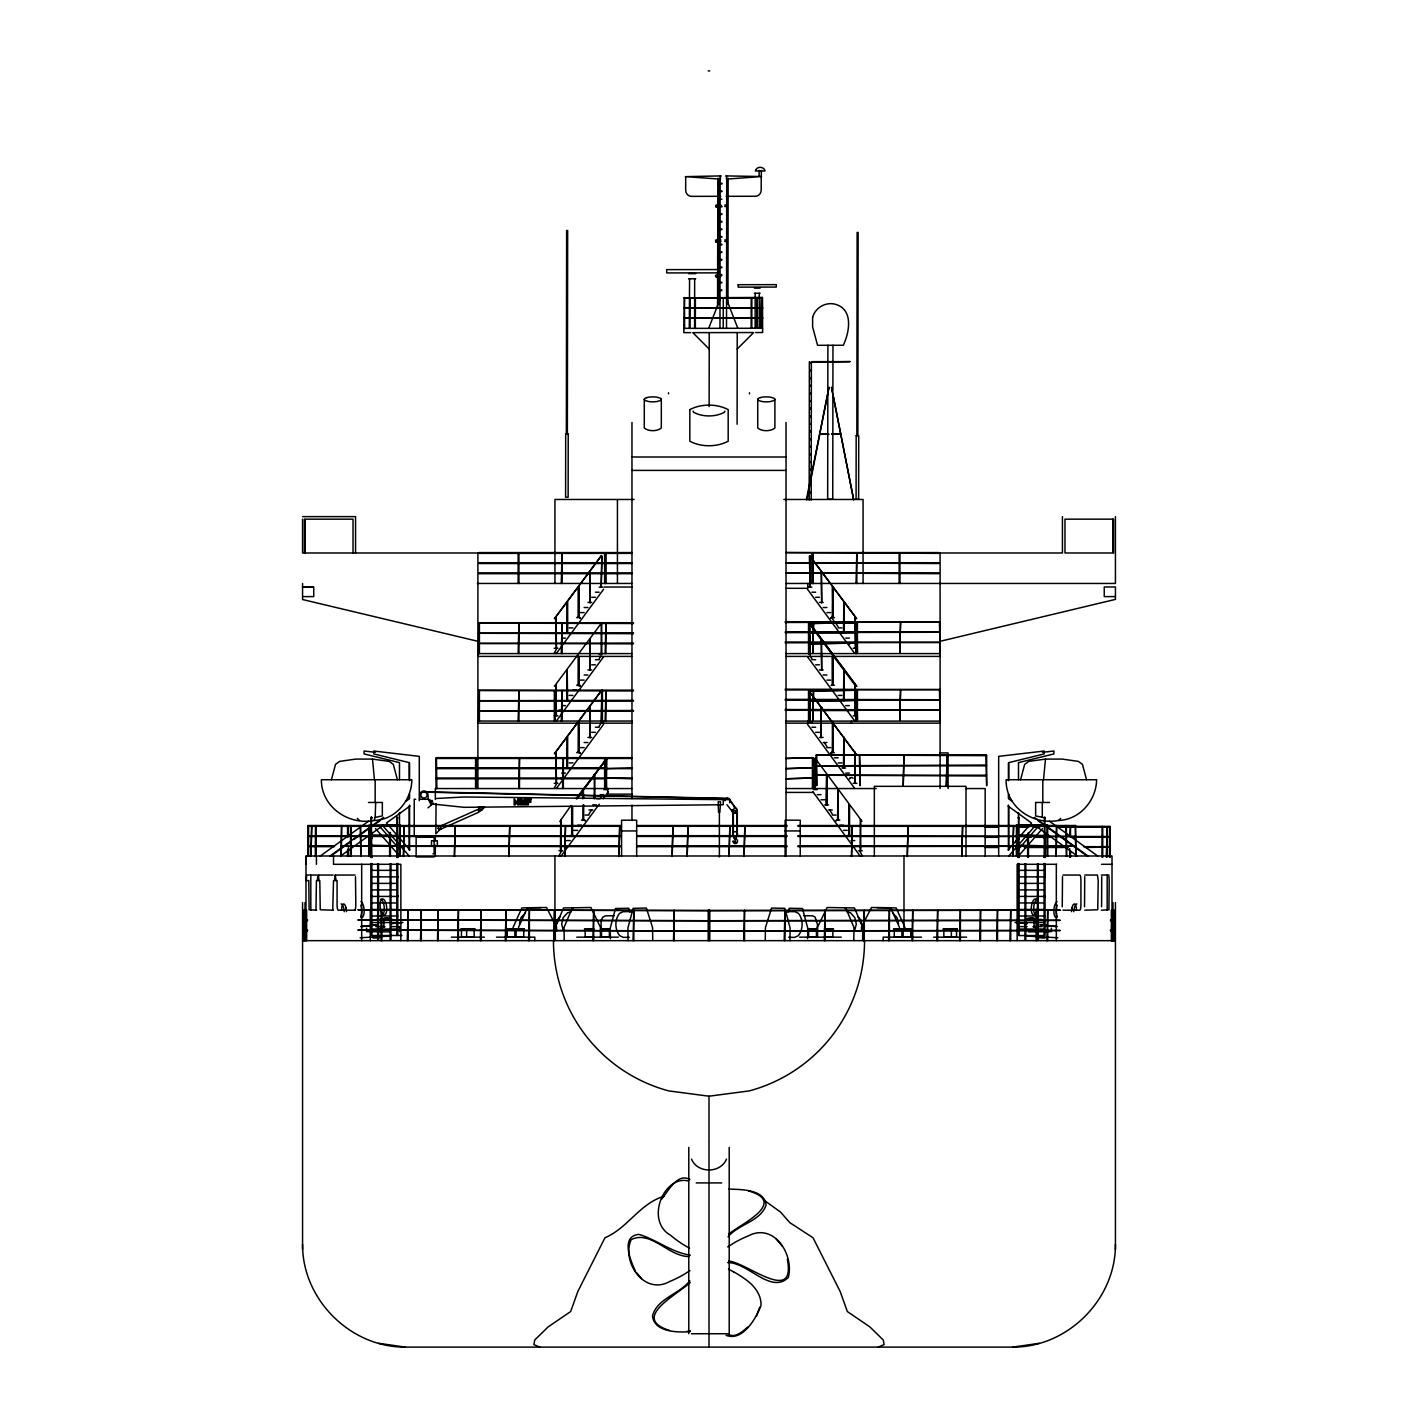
<?xml version="1.0" encoding="UTF-8"?>
<svg xmlns="http://www.w3.org/2000/svg" width="1418" height="1418" viewBox="0 0 1418 1418"><rect width="100%" height="100%" fill="white"/><g stroke="black" fill="none" stroke-linecap="round" stroke-linejoin="round"><path stroke-width="1.5" d="M1042.301 817.371L1042.301 802.464M566.349 433.748L566.633 230.531L567.661 230.531L567.36 433.748M684.61 328.356L684.451 297.55M685.692 176.683L685.674 190.118A6.221 5.743 -89.9 0 0 691.435 196.358L720.752 196.304M689.29 328.356L689.573 278.797M690.052 328.356L690.105 297.869M694.59 328.356L694.66 278.797M695.334 328.356L695.387 297.869M709.142 406.594L709.23 332.61M717.721 207.046C712.51 206.673 718.465 203.696 721 205.007M717.561 308.45L717.827 178.225M718.873 304.037L719.05 178.278M719.972 328.32L720.184 178.101M720.433 175.903L720.433 179.129L685.355 176.647L721.142 175.903M723.233 328.302L723.286 299.322M726.495 175.903L726.477 179.129L761.572 176.541L725.786 175.903M726.512 328.302L726.725 178.101M727.966 304.037L728.143 178.207M737.094 424.248L737.236 332.574M751.15 328.267L751.186 297.78M751.806 328.267L751.859 297.78L727.558 297.815M755.138 328.267L755.191 293.26M756.432 328.267L757.23 297.78L757.194 328.267M759.126 175.85L759.144 170.39M759.197 328.249L759.25 293.26M760.615 328.249L761.431 297.78L761.377 328.249M761.218 176.559L761.2 190.012A6.257 5.778 -89.9 0 1 755.422 196.269L726.105 196.304M761.306 175.85L761.324 170.39M761.874 328.249L762.104 297.443M809.164 500.111L809.359 361.661M811.185 500.093L811.38 361.661M827.882 345.283L827.669 499.242L832.738 499.225L832.898 395.427M832.898 390.996L832.933 362.299M832.933 361.625L832.969 345.265M856.844 435.68L857.128 232.463L858.138 232.463L857.855 435.68M765.259 940.223L765.436 927.602L771.587 908.087L773.661 908.105L784.863 908.335L790.11 928.081L789.932 940.701M807.622 938.787L807.781 928.258L802.517 908.513L789.241 908.264L788 912.182M817.495 937.546L817.654 927.035L827.084 907.502L854.469 907.945L862.8 927.691L862.623 940.311M853.796 940.116L853.973 927.496L845.624 907.75L844.579 907.733M861.435 931.236L861.488 927.035L871.467 907.502L890.646 907.75L899.508 927.496M1101.715 876.678L1101.609 906.776M1043.542 779.74L1045.474 759.091L1062.295 759.091L1078.371 761.395L1082.466 764.373L1086.56 779.74M1084.717 876.678L1084.54 906.776M580.033 685.213L580.228 686.223L576.665 685.213M1062.507 876.678L1062.259 906.776M1115.434 1244.419C1115.771 1299.367 1067.701 1347.437 1012.753 1347.1L405.247 1347.1C350.299 1347.437 302.229 1299.367 302.566 1244.419M371.693 877.441L371.835 876.484L370.86 877.299M397.643 877.441L397.784 876.484L396.81 877.299M1045.084 837.772C1045.208 840.573 1042.974 837.347 1045.084 837.772L1045.084 857.535M816.821 929.375L817.583 924.89L815.084 917.056L812.479 915.798L803.705 915.709M806.399 499.615L828.998 387.327L806.931 499.792M556.264 924.323L557.309 919.803L560.252 916.471M519.413 924.093L520.991 917.641L525.458 912.891M854.646 930.492L856.312 924.093L854.824 917.641L850.605 912.891L846.706 911.685M331.422 779.74L335.517 764.373L339.611 761.395L355.67 759.091L372.509 759.091L389.223 761.395L393.318 764.373L397.412 779.74M1020.57 779.74L1024.665 764.373L1028.759 761.395L1045.474 759.091M1071.99 907.715L1072.504 906.084A8.419 2.57 -85.9 0 1 1075.642 905.163L1076.049 906.527A8.012 2.428 -85.9 0 1 1076.422 910.232M374.139 820.473C395.516 819.817 411.592 800.496 411.876 779.74L321.372 779.74C321.266 806.807 348.385 825.56 374.139 820.473L375.167 817.371L382.346 815.935L382.346 802.464L368.485 802.464M566.863 603.164L567.661 602.171L567.661 632.995M578.101 587.867L578.916 586.875L578.916 617.699L578.845 586.875M589.356 640.404L590.172 639.412L590.172 670.253L589.799 639.341M566.863 738.175L567.661 737.183L567.59 768.024M578.278 722.56L578.172 752.728M589.356 707.919L590.172 706.926L590.172 737.75L589.799 706.855M601.126 721.975L602.101 690.158M601.197 692.144L601.569 691.08M594.16 798.813L594.532 774.299L594.975 798.6M594.231 775.362L594.603 774.299M606.372 758.524L606 789.436L606.744 758.063M561.28 643.205L561.475 644.215L561.67 643.205M580.033 617.699C580.848 620.304 580.068 615.111 576.665 617.699M561.28 710.702C562.095 713.307 561.315 708.114 557.912 710.702M561.28 778.216L561.475 779.244L561.67 778.216M580.033 752.728C580.848 755.315 580.068 750.122 576.665 752.728M566.083 845.66L566.278 846.688L566.473 845.66M584.836 820.171C585.652 822.759 584.872 817.583 581.469 820.171M849.417 643.205L849.612 644.215L849.807 643.205M854.788 845.66L854.965 846.688L855.16 845.66M756.503 1316.028L759.711 1307.201M708.663 328.338L720.007 299.411M315.984 910.196L316.427 880.596M512.962 927.691L521.842 907.945L541.002 907.697M518.492 927.496L527.354 907.75L546.533 907.502L556.512 927.035L556.565 931.236M724.882 411.131L724.332 412.319C715.257 417.14 702.743 417.14 693.668 412.319L693.118 411.131M341.809 825.524L341.189 856.401L341.366 825.524M350.476 856.401L350.654 825.524M360.668 825.524L360.846 856.401L360.225 825.524M1056.8 825.524L1056.18 856.401L1056.357 825.524M1066.371 825.524L1066.549 856.401L1065.928 825.524M797.979 825.524L1075.659 825.524L1075.837 856.401L1075.216 825.524M1075.659 836.46L797.979 835.681M307.83 836.071L621.244 835.681M315.328 856.401L315.505 825.524M1101.928 857.234L1102.105 826.357M1110.223 836.904L1070.413 837.311M1110.223 847.06L1085.763 847.468M303.381 940.666L304.072 909.789M478.61 653.592L478.788 622.715L633.491 622.715M684.451 298.205L683.831 332.645L690.726 332.627M400.337 825.524L368.733 825.524L400.106 825.116L400.266 855.993M478.61 721.035L478.788 690.158L633.491 690.158M940.099 652.564L939.46 621.687M940.099 720.078L939.46 689.201M1016.334 855.993L1016.493 825.116L1047.636 825.116L1047.813 855.993M1047.867 825.524L1016.263 825.524M1109.55 826.747L1109.479 857.234M599.176 658.696L600.931 655.967M599.176 726.193L601.799 722.116M588.966 814.056L591.59 809.962M602.845 794.665L600.222 798.759L596.482 798.759M726.495 1159.144C720.433 1173.59 697.567 1173.59 691.505 1159.144M332.751 910.196L333.514 880.596M556.795 648.292L554.172 653.397L556.423 653.397L603.625 589.232M556.423 720.911L603.625 656.729M556.795 783.321L554.172 788.408M556.423 788.408L603.625 724.244L602.916 722.116M561.599 850.765L558.976 855.869L561.227 855.869L599.247 804.166M603.182 798.83L608.411 791.687M661.727 1199.043C668.144 1191.386 677.361 1172.402 689.928 1179.51M554.385 686.294L601.374 623.246M570.993 805.477L559.826 821.518M576.133 798.476L606.833 758.47L576.842 798.759M576.771 798.759L604.157 761.98M1008.038 850.038L1031.542 823.007L1008.038 806.062M1017.77 850.038L1038.508 826.18M1008.783 855.993L1035.565 825.365M1018.496 855.993L1042.478 828.591M439.722 829.707L435.84 833.802L436.053 803.527M737.2 349.023L753.685 332.539L692.782 332.627L709.213 349.058M1058.537 820.473C1079.736 819.781 1096.291 800.461 1096.61 779.74L1006.106 779.74C1005.681 807.25 1032.765 825.329 1058.537 820.473L1060.682 818.399M689.804 1280.773C679.257 1294.404 656.942 1298.356 652.493 1315.975C654.035 1332.211 678.159 1332.796 690.318 1331.52M690.194 1282.457C677.68 1294.581 630.053 1318.066 669.562 1330.456M728.072 1236.78C738.778 1223.947 760.332 1221.607 766.074 1205.14C764.781 1189.099 740.533 1189.507 728.87 1189.099M370.86 857.535L371.339 817.193L371.835 857.535M371.835 817.371L370.842 817.371M396.81 857.535L397.288 817.193L397.802 857.535M397.784 817.371L397.288 818.966L396.81 817.371M1018.142 857.535L1018.62 817.193L1019.117 857.535M1019.117 817.371L1018.62 818.966L1018.142 817.371M1044.109 857.535L1044.587 817.193L1045.066 857.128L1044.091 857.128M1045.066 817.371L1044.587 818.966L1044.091 817.371M427.97 807.835L433.483 803.137M747.605 1327.106C742.394 1331.874 734.684 1338.769 727.381 1333.824M728.799 1233.873C741.986 1223.663 787.699 1202.322 748.509 1190.89M320.308 855.993L368.52 821.235M330.022 855.993L383.604 817.371M405.867 801.33L409.199 798.919L409.199 794.647M330.943 855.993L350.211 842.115M353.773 839.545L369.85 827.952M376.709 823.007L380.077 820.579M340.657 855.993L383.144 825.365M409.944 806.062L386.44 823.007L409.944 850.038M689.946 1270.599L685.054 1273.754A104.666 104.578 41.6 0 1 669.668 1281.5C644.215 1295.857 621.19 1261.79 631.187 1239.651C650.791 1229.796 668.303 1256.419 688.9 1256.596M727.7 1246.936L732.61 1243.763A104.666 104.383 -51.1 0 1 747.995 1236.035C773.891 1222.103 794.364 1254.522 788.302 1277.547C770.47 1294.474 748.279 1262.463 727.647 1262.552M397.643 856.986L396.81 856.915M1019.117 856.915L1018.142 856.915M1045.066 856.915L1044.091 856.915M438.481 826.96L477.795 809.483L478.983 812.142L439.669 829.636M439.101 829.76L441.352 828.768L440.254 826.304M856.064 754.075L809.058 691.027L855.993 754.075M815.137 758.205L862.002 821.252M878.203 1347.1L884.105 1344.601L883.254 1339.992L869.854 1326.893L847.344 1311.561L840.183 1291.55L813.028 1237.754L789.826 1222.653L780.52 1212.053L765.507 1201.276M1033.208 919.431L1041.858 919.431M664.227 1196.243C639.926 1203.208 627.89 1228.041 604.972 1237.754L577.817 1291.55L570.656 1311.561L548.146 1326.893L534.746 1339.992L533.895 1344.601L539.797 1347.1M1026.029 919.343L1034.661 919.343M1034.661 919.662L1033.598 919.75M1033.97 926.681L1033.013 926.752M715.665 206.798L721.035 206.461M715.505 240.316L720.964 239.979M715.611 241.769L720.982 241.432M715.47 275.287L720.911 274.932M717.614 275.517C712.421 275.73 718.252 277.644 720.929 276.404M383.339 919.343L391.971 919.343M391.971 919.662L390.889 919.75M571.294 911.685L567.395 912.891L563.176 917.641L561.688 924.093L563.354 930.492M376.142 919.431L384.792 919.431M940.099 641.308L1115.434 599.389L1115.434 586.963L1104.25 586.963L1104.25 596.606L1115.434 596.606M686.72 1331.52L690.3 1330.758M832.986 617.699L832.614 586.804L832.242 617.699M843.87 602.101L843.497 632.995M809.164 623.636L809.891 654.478M855.143 617.255L855.515 648.15L855.072 617.255M843.87 669.597L843.497 700.51M809.164 691.151L809.962 721.975L809.323 690.619M855.143 684.77L854.77 715.665M821.359 706.855L820.987 737.75L821.288 706.855L821.731 707.919M843.87 737.112L843.426 768.024M814.517 758.595L815.261 789.436L814.588 758.595M855.143 752.267L854.717 783.179L855.072 752.267M1012.753 1347.1L1039.323 1343.289M553.463 940.666A155.537 155.537 0 0 0 668.747 1090.903L709 1096.203L749.253 1090.903A155.537 155.537 0 0 0 864.537 940.666M1042.496 752.302L1053.893 751.026L1053.893 753.933L1018.496 762.618L1018.496 779.687M360.775 926.468L377.737 924.731M361.342 926.663L377.986 924.944M390.641 923.49L402.978 922.515M391.049 923.667L399.202 922.994M1033.013 919.786L1034.094 919.662L1034.094 927.39M435.929 798.511L463.952 796.987L723.251 799.646L723.251 804.733L463.952 807.321L431.161 803.864M302.566 940.666L306.27 940.489M360.119 937.777L390.234 936.075M402.003 935.455L371.835 935.561M373.023 938.06L379.634 937.706M573.421 907.733L572.376 907.75L564.027 927.496L564.204 940.116M1028.475 931.874L1051.376 931.608L1051.376 928.099M632.907 911.561L623.122 911.668L619.382 913.458C614.614 919.892 614.703 929.428 619.701 935.72L623.477 937.369L629.344 937.298M614.295 915.709L605.521 915.798L602.916 917.056L601.055 920.388L601.179 929.375M717.827 183.294L721.922 183.276M717.827 184.021L721.922 184.003M717.809 190.898L721.904 190.898M717.809 191.625L721.904 191.625M717.809 199.247L721.886 199.229M717.792 206.124L721.886 206.124M717.792 206.851L721.886 206.851M717.792 213.746L721.868 213.728M717.792 214.455L721.868 214.455M717.774 221.35L721.868 221.35M717.774 222.077L721.868 222.077M717.756 228.954L721.851 228.954M717.756 229.681L721.851 229.681M717.756 236.576L721.833 236.576M717.756 237.302L721.833 237.285M717.738 244.18L721.833 244.18M717.738 244.906L721.833 244.906M717.721 251.801L721.815 251.801M717.721 252.528L721.815 252.51M717.721 259.405L721.815 259.405M717.721 260.132L721.815 260.132M717.703 267.027L721.797 267.009M717.703 267.754L721.797 267.736M717.543 269.562L666.726 269.633L666.726 272.93L717.526 272.859M688.563 273.639L695.689 273.639M717.703 274.631L721.78 274.631M717.703 275.358L721.78 275.358M688.563 278.797L695.671 278.797M717.685 282.253L721.78 282.235M717.685 282.962L721.78 282.962M754.323 288.138L760.119 288.12M717.668 289.857L721.762 289.857M717.668 290.584L721.762 290.584M754.323 293.26L760.119 293.26M694.714 297.869L721.053 297.833M695.104 308.025L718.855 307.99M727.54 307.99L751.434 307.954M695.104 318.181L714.512 318.164M731.883 318.128L751.416 318.111M683.848 328.373L762.636 328.249M755.741 332.539L762.636 332.539L762.494 297.443L683.884 297.886L762.104 298.099M812.142 361.661L850.162 361.608L812.142 362.317M708.238 70.9L709.762 70.9M631.967 457.004L786.033 457.004M631.967 470.404L786.033 470.404M634.165 499.473L554.934 499.473L554.934 583.454M783.835 499.473L863.066 499.473L863.066 583.454M302.566 516.631L355.563 516.631L355.563 552.985M479.018 552.577L631.967 552.577M939.07 552.577L785.891 552.577L939.07 553.375M554.934 552.985L302.566 552.985L302.566 519.165M863.066 552.985L1062.437 552.985L1062.437 516.631M479.018 553.375L631.967 553.375M479.018 562.733L631.967 562.733M939.07 562.733L785.891 562.733L939.07 563.531M479.018 563.531L631.967 563.531M479.018 572.907L631.967 572.907M939.07 572.907L785.891 572.907L939.07 573.687M479.018 573.687L631.967 573.687M477.458 583.454L631.967 583.454M786.033 583.454L1115.434 583.454L1115.434 516.631M302.566 586.733L313.006 586.733M302.566 586.963L313.75 586.963L313.75 596.606L302.566 596.606M604.192 587.034L631.967 587.034M599.176 587.105L602.916 587.105M808.171 587.105L811.911 587.105M786.033 588.31L807.852 588.31M595.418 592.21L599.176 592.21M811.911 592.21L815.669 592.21M591.678 597.297L595.418 597.297M815.669 597.297L819.409 597.297M587.921 602.402L591.678 602.402M819.409 602.402L823.167 602.402M821.731 602.739L821.359 571.826L821.66 602.739M584.163 607.507L587.921 607.507M823.167 607.507L826.924 607.507M580.423 612.594L584.163 612.594M826.924 612.594L830.664 612.594M834.422 617.699C831.019 615.111 830.239 620.304 831.054 617.699M785.217 621.687L940.152 622.077L785.217 622.484M633.491 623.512L478.557 623.105M569.167 627.908L572.925 627.908M838.162 627.908L841.92 627.908M785.217 631.843L940.152 632.233L785.217 632.641M633.491 632.871L478.557 633.279L633.491 633.669M565.41 632.995L569.167 632.995M841.92 632.995L845.677 632.995M561.67 638.1L565.41 638.1M845.677 638.1L849.417 638.1M785.217 642L940.152 642.407L785.217 642.797M633.491 643.045L478.557 643.435L633.491 643.825M554.172 648.292L557.912 648.292M853.175 648.292L856.915 648.292M477.901 653.592L631.967 653.592M786.033 653.592L940.099 653.592M477.901 656.41L631.967 656.41M786.033 656.41L940.099 656.41M595.418 659.707L599.176 659.707M811.911 659.707L815.669 659.707M591.678 664.812L595.418 664.812M815.669 664.812L819.409 664.812M587.921 669.916L591.678 669.916M819.409 669.916L823.167 669.916M821.731 670.253L821.359 639.341L821.66 670.253M584.163 675.003L587.921 675.003M823.167 675.003L826.924 675.003M580.423 680.108L584.163 680.108M826.924 680.108L830.664 680.108M834.422 685.213L831.125 685.39M785.217 689.201L940.152 689.591L785.217 689.981M572.925 690.318L576.665 690.318M633.491 690.956L478.557 690.566M569.167 695.405L572.925 695.405M838.162 695.405L841.92 695.405M785.217 699.358L940.152 699.748L785.217 700.155M633.491 700.332L478.557 700.722L633.491 701.112M561.67 705.615L565.41 705.615M845.677 705.615L849.417 705.615M785.217 709.514L940.152 709.904L785.217 710.312M633.491 710.489L478.557 710.879L633.491 711.287M554.172 715.806L557.912 715.806M853.175 715.806L856.915 715.806M477.901 721.035L631.967 721.035M786.033 721.106L940.099 721.106M808.171 722.116L811.911 722.116M477.901 723.145L631.967 723.145M786.033 723.145L940.099 723.145M595.418 727.221L599.176 727.221M811.911 727.221L815.669 727.221M591.678 732.326L595.418 732.326M815.669 732.326L819.409 732.326M587.921 737.413L591.678 737.413M819.409 737.413L823.167 737.413M584.163 742.518L587.921 742.518M823.167 742.518L826.924 742.518M580.423 747.623L584.163 747.623M826.924 747.623L830.664 747.623M834.422 752.728C831.019 750.122 830.239 755.315 831.054 752.728M940.099 752.923L948.075 752.923L948.075 788.55M986.485 754.872L816.343 754.872L986.485 755.67M859.733 755.28L860.123 785.749L859.343 755.28M436.212 757.673L631.967 757.673M834.422 757.815L838.162 757.815M436.443 758.063L436.833 788.55M436.212 758.47L631.967 758.47M569.167 762.919L572.925 762.919M838.162 762.919L841.92 762.919M986.485 765.046L816.343 765.826L986.485 765.826M436.212 767.829L604.139 767.829M631.967 767.829L605.025 768.627L631.967 768.627M565.41 768.024L569.167 768.024M841.92 768.024L845.677 768.024M436.212 768.627L604.139 768.627M561.67 773.111L565.41 773.111M845.677 773.111L849.417 773.111M986.485 775.203L816.343 775.203L986.485 775.983M436.212 778.003L604.139 778.003M631.967 778.003L605.025 778.003L631.967 778.783M853.175 778.216C849.772 775.628 848.992 780.822 849.807 778.216M436.212 778.783L604.139 778.783M554.172 783.321L557.912 783.321M853.175 783.321L856.915 783.321M631.967 788.55L435.326 788.55L435.326 799.433M786.033 788.55L876.271 788.55M965.995 788.55L985.155 788.55L985.155 855.993M603.979 789.578L607.719 789.578M813.524 789.578L817.282 789.578M786.033 792.414L813.524 792.414M631.967 794.151L607.719 794.151L607.719 788.55M600.222 794.665L603.979 794.665M817.282 794.665L821.022 794.665M517.765 798.919L518.882 798.919L518.882 804.91L517.659 804.91L515.248 801.01L515.248 804.91L514.131 804.91L514.131 798.919L517.765 802.925L517.765 798.919L517.765 802.925M526.149 798.919L524.111 798.919L523.029 803.013L521.948 798.919L520.14 798.919L520.14 804.91L521.275 804.91L521.257 800.195L522.462 804.91L523.614 804.91L524.802 800.195L524.802 804.91L525.936 804.91L525.918 798.919M415.687 799.273L414.233 799.273L414.233 836.407M428.325 799.273L419.604 799.273L419.923 794.966A4.024 4.024 0 0 1 423.964 790.925A4.024 4.024 0 0 1 427.988 794.966L428.325 799.273L431.285 805.016M724.013 799.646L728.976 799.646L736.456 809.129A2.357 2.357 0 0 1 736.066 812.443A2.357 2.357 0 0 1 732.751 812.053L726.955 804.733M821.022 799.77L824.78 799.77M1049.497 802.464L1035.636 802.464L1035.636 815.935L1042.815 817.371M592.724 804.875L596.482 804.875M824.78 804.875L828.52 804.875M826.286 805.211L826.659 774.299L826.357 805.211M478.681 808.1L483.591 808.1M588.966 809.962L592.724 809.962M828.52 809.962L832.277 809.962M718.536 812.461L718.182 801.79L720.592 801.79L719.848 812.461M585.226 815.066L588.966 815.066M832.277 815.066L836.035 815.066M375.167 817.371L375.664 802.464M839.775 820.171C836.372 817.583 835.592 822.759 836.407 820.171M577.729 825.276L581.469 825.276M839.775 825.276L843.533 825.276M621.244 825.524L307.83 825.524L307.777 856.401M636.664 825.524L786.99 825.524M307.83 826.304L621.244 826.304M636.664 826.304L786.99 826.304M797.979 826.304L1110.223 826.357L1110.276 857.234M984.907 827.137L998.059 827.137M1017.805 827.137L1028.759 827.137M1033.137 827.137L1039.731 827.137M1057.261 827.137L1110.223 827.137M573.971 830.363L577.729 830.363M843.533 830.363L847.273 830.363M621.563 830.948L636.664 830.948M785.129 830.948L800.231 830.948M570.213 835.468L573.971 835.468M847.273 835.468L851.03 835.468M636.664 835.681L786.99 835.681M416.413 836.407L433.855 836.407M307.83 836.46L621.244 836.46M636.664 836.46L786.99 836.46M797.979 836.46L1110.223 836.514M984.907 837.311L998.059 837.311M1024.381 837.311L1030.957 837.311M1035.335 837.311L1050.685 837.311M566.473 840.573L570.213 840.573M851.03 840.573L854.788 840.573M307.83 845.837L334.488 845.837M621.244 845.837L341.135 846.227L621.244 846.635M636.664 845.837L786.99 845.837M797.979 845.837L1075.89 846.227L797.979 846.635M307.83 846.635L334.488 846.635M636.664 846.635L786.99 846.635M1083.565 846.67L1110.223 846.67M984.907 847.468L998.059 847.468M1024.381 847.468L1068.215 847.468M558.976 850.765L562.716 850.765M858.528 850.765L862.286 850.765M432.933 853.849L434.138 853.849L434.138 837.258L416.13 837.258L416.13 856.915L434.138 856.915M370.842 857.128L371.835 857.128M396.81 857.128L397.784 857.128M1018.142 857.128L1019.117 857.128M305.987 864.306L306.27 855.993M1056.658 864.306L1017.131 864.306L1017.131 940.666M1101.573 864.306L1112.013 864.306M371.835 870.351L396.81 870.351M1019.117 870.351L1044.091 870.351M316.657 875.048L306.713 875.048L306.27 880.596L308.805 880.596L309.089 909.771L316.657 910.196M333.177 875.048L318.022 875.048L317.277 880.596L319.794 880.596L320.255 909.771L333.177 910.196M355.103 875.048L335.676 875.048A5.548 1.081 -90 0 0 334.595 880.596L337.076 880.596L337.076 904.649A5.548 1.081 -90 0 0 338.158 910.196L355.103 910.196M1062.897 875.048L1079.842 875.048A5.548 1.081 -90 0 1 1080.924 880.596L1080.924 904.649A5.548 1.081 -90 0 1 1079.842 910.196L1062.897 910.196M1084.823 875.048L1097.461 875.048L1098.206 880.596L1097.745 909.771L1084.823 910.196M1101.343 875.048L1108.752 875.048L1109.195 880.596L1108.911 909.771L1101.343 910.196M371.835 876.873L396.81 876.873M1019.117 876.873L1044.091 876.873M1018.142 877.299L1019.117 877.299M1044.109 877.299L1045.084 877.299L1045.084 864.129M371.835 883.396L396.81 883.396M1019.117 883.396L1044.091 883.396M371.835 889.901L396.81 889.901M1019.117 889.901L1044.091 889.901M370.842 896.424L397.784 896.424M1018.142 896.424L1045.066 896.424M371.835 902.947L396.81 902.947M1019.117 902.947L1044.091 902.947M371.835 909.47L396.81 909.47M1019.117 909.47L1044.091 909.47M370.842 915.993L397.784 915.993M1018.142 915.993L1045.066 915.993M307.546 919.963L303.381 920.353L307.546 920.743M1110.454 919.963L1114.619 920.353L1110.454 920.743M371.835 922.515L396.81 922.515M1019.117 922.515L1044.091 922.515M375.788 926.61L384.42 926.61M390.889 926.61L399.504 926.61L399.504 931.661M1018.496 926.61L1027.111 926.61M1033.58 926.61L1042.212 926.61M824.39 928.737L833.429 928.737L833.429 929.818L824.39 929.818M371.835 929.038L396.81 929.038M1019.117 929.038L1044.091 929.038M307.546 930.119L303.381 930.509L307.546 930.917M1110.454 930.119L1114.619 930.509L1110.454 930.917M1019.117 935.561L1044.091 935.561M592.795 936.802L585.155 936.802L585.155 929.818M825.205 936.802L832.845 936.802L832.845 929.818M451.367 937.156L484.442 937.156M496.477 937.156L534.834 937.156L534.834 940.666M576.771 937.156L618.337 937.156M799.663 937.156L841.229 937.156M921.523 937.156L883.166 937.156L883.166 940.666M933.558 937.156L966.633 937.156M696.273 1182.913L721.727 1182.913M691.505 1333.735L726.495 1333.735M876.998 907.697L896.158 907.945L905.038 927.691M785.093 911.561L794.878 911.668L798.618 913.458C803.386 919.892 803.297 929.428 798.299 935.72L794.523 937.369L788.656 937.298M389.525 931.874L366.624 931.608L366.624 928.099M724.811 205.007L726.583 205.043M724.775 206.461L726.53 206.496M724.758 239.961L726.53 239.996M724.74 241.432L726.477 241.468M423.964 791.829L727.664 798.387M426.162 792.148L727.664 798.653M1025.551 935.969L1057.881 937.777M1111.73 940.489L1115.434 940.666L305.987 940.666L305.987 855.993L1112.013 855.993L1111.996 940.666M1038.366 937.706L1044.977 938.06M717.721 205.592L715.665 205.344M717.668 240.546C714.938 239.217 714.832 242.903 717.668 242.017M717.614 276.971L715.718 276.829M384.987 919.786L383.906 919.768L383.906 927.39M384.987 926.752L384.03 926.681M1015.022 922.515L1027.359 923.49M1018.798 922.994L1026.951 923.667M1040.263 924.731L1057.225 926.468M1040.014 924.944L1056.658 926.663M1027.111 919.75L1026.029 919.662M384.402 919.75L383.339 919.662M375.486 752.302L364.089 751.026L364.089 753.933L399.486 762.618L399.486 779.687M378.677 1343.289L405.247 1347.1M601.923 556.122L601.197 586.963L601.87 556.122M606.301 758.524L606.656 789.436M477.901 641.308L302.566 599.53L302.566 583.454M690.353 1255.178C671.618 1252.431 656.428 1239.474 638.844 1234.387C619.932 1236.39 630.85 1261.293 635.548 1271.432M728.817 1261.081C747.197 1262.782 796.083 1304.932 787.344 1259.255M726.122 1335.348C742.731 1341.747 755.954 1318.474 760.97 1305.677C761.626 1295.91 755.439 1287.172 748.084 1281.34A104.666 104.578 -22.4 0 0 733.691 1271.875M728.497 1269.216L733.691 1271.875M688.545 1181.017C663.784 1174.512 644.942 1220.898 670.43 1235.167A107.201 106.899 71.1 0 0 689.556 1248.177M1049.444 821.235L1097.674 855.993M1012.115 801.33L1008.783 798.919L1008.783 794.647M1034.36 817.371L1087.96 855.993M1037.905 820.579L1041.273 823.007M1046.342 826.659L1087.039 855.993M1034.839 825.365L1077.308 855.993M357.301 818.399L359.445 820.473M892.542 912.891L897.009 917.641L898.587 924.093M857.748 916.471L860.691 919.803L861.736 924.323M382.399 825.365L409.199 855.993M375.504 828.591L399.486 855.993L399.486 812.656M379.475 826.18L400.213 850.038M636.753 1272.868L641.592 1278.611M776.213 1238.942L782.24 1246.121M810.44 625.267L856.064 686.56M807.462 589.232L854.664 653.397M807.462 656.729L854.664 720.911M807.462 724.244L854.664 788.408M859.663 850.765L862.286 855.869L860.035 855.869L812.833 791.687M730.004 800.018L735.889 808.544M335.268 875.048L336.031 880.596M835.539 622.803L838.162 626.88M831.799 617.699L834.422 621.775M810.174 655.967L811.911 658.696M824.301 742.518L826.924 746.595M829.654 809.962L832.277 814.056M318.518 875.048L318.961 880.596M726.565 299.411L737.821 328.285M843.799 602.101L844.242 632.995L844.171 603.164M832.543 586.804L832.915 617.699M855.072 684.77L855.444 715.665M843.799 669.597L844.242 700.51L844.171 670.661M843.799 737.112L844.242 768.024L844.171 738.175M860.815 850.623L860.513 819.728L860.07 850.623M860.442 819.728L860.815 820.792M849.595 805.619L848.779 804.644L848.85 835.468M346.01 907.715L345.496 906.084A8.419 2.57 85.9 0 0 342.358 905.163L341.951 906.527A8.012 2.428 85.9 0 0 341.578 910.232M630 912.182L628.759 908.264L615.483 908.513L610.219 928.258L610.378 938.787M372.509 759.091L374.441 779.74M355.493 876.678L355.812 904.649A5.548 1.081 -90 0 1 354.73 910.196M652.741 940.223L652.564 927.602L646.413 908.087L644.339 908.105L633.137 908.335L627.89 928.081L628.068 940.701M600.505 937.546L600.346 927.035L590.916 907.502L563.531 907.945L555.2 927.691L555.377 940.311M1115.434 902.575L1115.434 1249.435M1114.619 910.196L1114.619 940.666M1113.821 910.196L1113.839 940.666M1113.573 519.165L1113.573 552.985M1113.041 910.196L1113.041 940.666M1112.988 902.575L1112.988 910.462M1112.155 910.196L1112.155 940.666M1111.358 910.196L1111.358 940.666M1107.121 857.234L1107.121 826.747L1106.324 857.234M1107.174 875.225L1107.174 910.126M1102.725 826.747L1102.725 857.234M1070.501 835.45L1070.501 826.747L1069.704 835.45M1070.501 850.694L1070.501 857.234M1069.704 848.513L1069.704 857.234M1056.321 864.306L1056.321 940.666M1047.725 940.666L1047.725 910.196L1046.927 940.666M1047.016 825.524L1047.016 855.993M1045.066 863.491L1045.066 935.366L1044.091 935.366L1044.091 863.491M1042.815 779.74L1042.815 802.464M1038.26 863.828L1038.26 939.921M1037.427 863.828L1037.427 939.921M1037.32 919.786C1036.966 917.517 1029.184 917.712 1028.653 919.786M1036.93 910.196L1036.93 940.666M1036.15 910.196L1036.15 940.666M1034.661 920.424C1035.583 917.056 1025.108 917.038 1026.029 920.424M1028.44 833.288L1028.44 857.234M1027.642 833.288L1027.642 857.234M1025.781 863.828L1025.781 939.921M1024.948 863.828L1024.948 939.921M1019.117 863.491L1019.117 935.366L1018.142 935.366L1018.142 863.491M1018.496 812.656L1018.496 817.052M1017.131 825.524L1017.131 855.993M1010.715 940.666L1010.715 910.196L1009.917 940.666M1008.783 779.687L1008.783 762.618L1044.162 753.933L1044.162 751.026L998.68 756.361L998.68 855.993M1008.783 806.062L1008.783 850.038M1008.411 763.008L1008.411 780.715M1008.411 794.009L1008.411 798.44M1008.411 805.069L1008.411 849.364M997.51 940.666L997.51 910.196L996.712 940.666M986.662 755.28L986.662 785.749L985.865 755.28M980.547 940.666L980.547 910.196L979.749 940.666M965.995 855.993L965.995 786.334L874.339 786.334L874.339 855.993M960.376 940.666L960.376 910.196L959.578 940.666M956.53 929.818L956.53 936.802L943.839 936.802L943.839 929.818M951.939 928.737L951.939 929.818M951.372 929.818L951.372 936.802M948.429 928.737L948.429 929.818M940.099 552.985L940.099 788.55M937.653 940.666L937.653 910.196L936.855 940.666M912.731 940.666L912.731 910.196L911.951 940.666M910.728 929.818L910.728 936.802L903.124 936.802L903.124 929.818M903.993 855.993L903.993 929.818M902.451 928.737L902.539 929.818M901.883 929.818L901.883 936.802L894.262 936.802L894.262 929.818M899.951 552.985L899.951 583.454M899.154 552.985L899.154 583.454M889.405 940.666L889.405 910.196L888.607 940.666M864.289 940.666L864.289 910.196L863.509 940.666M857.429 622.077L857.429 652.564L856.649 622.077M857.429 689.591L857.429 720.078L856.649 689.591M856.809 583.454L856.809 552.985L856.029 583.454M856.596 623.105L856.596 653.592M856.596 690.619L856.596 721.106M856.259 632.871L808.916 632.871M856.259 710.542L808.916 710.542M855.798 623.105L855.798 653.592M855.798 690.619L855.798 721.106M851.438 721.106L851.438 723.145M849.524 805.619L849.595 835.468M838.339 820.171L837.896 789.259L837.595 820.171M838.268 790.322L838.268 820.171M832.986 655.364L832.986 685.213M832.986 752.728L832.543 721.815L832.242 752.728M832.915 655.364L832.915 685.213M832.915 722.879L832.915 752.728M832.171 656.587L832.242 685.213M827.013 775.362L827.013 805.211M825.099 940.666L825.099 910.196L824.319 940.666M816.75 755.28L816.75 785.749L815.953 755.28M816.467 929.818L816.467 936.802L808.614 936.802L808.614 929.818M813.223 552.985L813.223 583.454M813.223 758.063L813.223 788.55M812.939 552.985L812.939 583.454M812.425 552.985L812.425 583.454M812.425 758.063L812.425 788.55M812.159 552.985L812.159 583.454M809.962 624.629L809.962 654.478M809.891 557.114L809.891 586.963M809.891 692.144L809.891 721.975M809.323 623.105L809.235 654.478M808.526 623.105L808.526 653.592M808.526 690.619L808.526 721.106M808.171 721.106L808.171 723.145M807.852 583.454L807.852 586.697M800.231 855.993L800.231 820.189L785.129 820.189L785.129 855.993M786.033 422.475L786.033 855.993M784.969 940.666L784.969 910.196L784.172 940.666M774.902 399.362L774.902 427.988C770.754 431.604 761.874 431.604 757.726 427.988L757.726 399.362M749.484 392.786L749.484 393.814M744.521 940.666L744.521 910.196L743.741 940.666M737.307 810.493L737.307 834.28M737.041 810.493L737.041 834.28M733.319 809.802L733.319 833.589M733.053 809.802L733.053 833.589M729.206 1147.357L729.206 1333.735M719.387 813.347L719.387 856.915M709.798 940.666L709.798 910.196L708.202 910.196L708.202 940.666M709 910.196L709 940.666M709 1096.203L709 1141.49M709 1142.394L709 1347.1M688.793 1147.357L688.793 1333.735M674.259 940.666L674.259 910.196L673.479 940.666M668.516 392.786L668.516 393.814M661.32 399.362L661.32 427.988C657.208 431.568 648.398 431.568 644.286 427.988L644.286 399.362M636.664 855.993L636.664 820.189L621.563 820.189L621.563 855.993M633.828 940.666L633.828 910.196L633.031 940.666M631.967 422.475L631.967 798.564M631.967 805.123L631.967 820.65M617.433 499.473L617.433 583.454M609.385 929.818L609.385 936.802L601.533 936.802L601.533 929.818M605.929 552.985L605.929 583.454M605.929 653.592L605.929 623.105L605.149 653.592M605.929 721.035L605.929 690.566L605.149 721.035M605.415 552.985L605.415 583.454M605.415 758.063L605.415 788.55M605.025 552.577L605.149 583.454M604.635 552.985L604.635 583.454M604.635 758.063L604.635 788.55M602.42 690.566L602.42 721.035M601.87 654.478L601.498 623.566L601.126 654.478M601.87 691.151L601.923 721.975M601.622 690.566L601.622 721.035M599.176 653.592L599.176 654.62M593.681 940.666L593.681 910.196L592.901 940.666M590.101 571.897L590.101 602.739M590.101 639.412L590.101 670.253M590.101 706.926L590.101 737.75M583.649 798.139L583.277 789.259L582.904 798.848M583.72 804.75L583.649 820.171M582.904 805.247L582.975 820.171M578.172 587.867L578.101 617.699M578.172 655.364L578.101 685.213M572.464 806.842L572.464 835.468M572.393 806.842L572.393 835.468M571.649 805.619L571.72 835.468M567.59 700.51L567.218 669.597L566.916 700.51M566.916 603.164L566.863 632.995M566.916 738.175L566.863 768.024M563.354 788.55L563.354 758.063L562.574 788.55M562.06 583.454L562.06 552.985L561.28 583.454M562.06 653.592L562.06 623.105L561.28 653.592M562.06 721.035L562.06 690.566L561.28 721.035M561.173 850.623L560.748 819.728L560.447 850.623M556.388 715.665L555.945 684.77L555.643 715.665M555.147 690.566L555.147 721.035M554.934 855.993L554.934 925.475M554.491 940.666L554.491 910.196L553.711 940.666M554.349 690.566L554.349 721.035M529.393 940.666L529.393 910.196L528.595 940.666M523.738 929.818L523.738 936.802L516.117 936.802L516.117 929.818M519.484 788.55L519.484 758.063L518.704 788.55M518.935 552.985L518.935 583.454M518.935 653.592L518.935 623.105L518.137 653.592M518.935 721.035L518.935 690.566L518.137 721.035M518.137 552.985L518.137 583.454M515.461 928.737L515.549 929.818M514.876 929.818L514.876 936.802L507.272 936.802L507.272 929.818M506.049 940.666L506.049 910.196L505.269 940.666M481.145 940.666L481.145 910.196L480.347 940.666M479.408 623.105L479.408 653.592M479.408 690.566L479.408 721.035M477.901 552.985L477.901 788.55M476.359 758.063L476.359 788.55M475.562 758.063L475.562 788.55M474.161 929.818L474.161 936.802L461.47 936.802L461.47 929.818M469.571 928.737L469.571 929.818M466.628 929.818L466.628 936.802M466.061 928.737L466.061 929.818M458.422 940.666L458.422 910.196L457.624 940.666M438.251 940.666L438.251 910.196L437.453 940.666M437.329 845.553L437.329 840.732L431.497 840.732L431.497 845.553M436.035 758.063L436.035 788.55M435.326 836.071L435.326 840.768M435.326 845.128L435.326 855.993M421.288 940.666L421.288 910.196L420.49 940.666M419.285 800.656L419.285 756.361L373.803 751.026L373.803 753.933L409.199 762.618L409.199 779.687M409.572 763.008L409.572 780.715M409.572 794.009L409.572 798.44M409.572 805.069L409.572 849.364M409.199 806.062L409.199 850.038M408.083 940.666L408.083 910.196L407.285 940.666M400.869 940.666L400.869 864.306L333.514 864.306L333.514 855.993M397.784 863.491L397.784 935.366L396.81 935.366L396.81 863.491M391.971 920.424C392.892 917.038 382.417 917.056 383.339 920.424M390.978 863.828L390.978 939.921M390.411 832.437L390.411 856.401M390.145 863.828L390.145 939.921M389.613 832.437L389.613 856.401M389.347 919.786C388.957 917.765 381.017 917.481 380.68 919.786M381.85 910.196L381.85 940.666M381.07 910.196L381.07 940.666M378.5 863.828L378.5 939.921M377.667 863.828L377.667 939.921M375.167 779.74L375.167 802.464M371.835 863.491L371.835 935.366L370.842 935.366L370.842 863.491M370.275 910.196L370.275 940.666M369.584 825.524L369.584 855.993M368.786 825.524L368.786 855.993M361.679 864.306L361.679 940.666M353.029 552.985L353.029 519.165L305.118 519.165L305.118 552.985M351.274 825.914L351.274 856.401M348.349 825.914L348.349 836.797M348.349 847.68L348.349 856.401M347.552 825.914L347.552 836.797M347.552 849.861L347.552 856.401M316.427 855.993L316.427 864.306M316.125 825.914L316.125 856.401M310.826 875.225L310.826 910.126M308.575 825.914L308.575 856.401M306.642 910.196L306.642 940.666M305.845 910.196L305.845 940.666M305.012 902.575L304.959 940.666M304.427 519.165L304.427 552.985M302.566 902.575L302.566 1249.435M429.317 800.674A2.606 2.606 0 0 1 429.991 799.504M733.673 808.1A2.623 2.623 0 0 1 737.289 810.192A2.623 2.623 0 0 1 734.329 813.134A2.623 2.623 0 0 1 732.255 809.518M725.041 800.798A2.623 2.623 0 0 1 728.675 798.369A2.623 2.623 0 0 1 729.526 802.659M380.963 899.101A8.153 3.226 83.3 0 1 384.296 907.821A8.153 3.226 83.3 0 1 381.867 915.071M341.1 903.922A8.419 2.57 85.9 0 1 343.05 906.084L343.581 907.715A8.012 2.428 85.9 0 1 344.237 911.721M360.828 905.163A8.189 3.137 84.7 0 1 360.739 916.418M345.832 907.626A8.012 2.428 85.9 0 1 346.488 911.632M360.987 901.547A8.189 3.137 84.7 0 1 364.16 911.313A8.189 3.137 84.7 0 1 360.846 917.446M1036.133 915.071A8.153 3.226 -83.3 0 1 1033.704 907.821A8.153 3.226 -83.3 0 1 1037.037 899.101M1076.9 903.922A8.419 2.57 -85.9 0 0 1074.95 906.084L1074.419 907.715A8.012 2.428 -85.9 0 0 1073.763 911.721M1057.261 916.418A8.189 3.137 -84.7 0 1 1057.172 905.163M1071.512 911.632A8.012 2.428 -85.9 0 1 1072.168 907.626M1057.154 917.446A8.189 3.137 -84.7 0 1 1053.84 911.313A8.189 3.137 -84.7 0 1 1057.013 901.547M565.693 433.748L565.605 497.239L568.139 497.239L568.228 433.748L565.693 433.748M738.175 284.699L738.175 287.145L776.284 287.074L776.284 284.646L738.175 284.699M856.171 435.68L856.082 499.189L858.634 499.189L858.723 435.68L856.171 435.68M733.053 841.282L733.053 841.353A2.251 2.251 0 0 0 735.871 843.533A2.251 2.251 0 0 0 737.236 840.236L736.775 839.261A3.35 3.35 0 0 1 735.729 837.099L733.709 837.099A3.368 3.368 0 0 0 734.294 838.747L734.311 838.8A3.261 3.261 0 0 0 734.879 839.421L735.765 842.292L733.124 841.175M437.949 828.342L439.155 828.732L437.949 828.342M430.859 801.081C432.082 804.91 433.837 798.405 430.859 801.081M812.62 317.348L812.603 326.902L817.566 345.301L843.285 345.265C849.506 332.308 853.707 309.284 835.255 304.25C825.719 301.644 815.12 307.777 812.62 317.348M371.835 817.601C371.888 820.543 369.814 816.963 371.835 817.601M371.835 837.772C371.959 840.573 369.726 837.347 371.835 837.772M371.835 895.857C371.959 898.658 369.726 895.414 371.835 895.857M397.802 837.772C397.926 840.573 395.693 837.347 397.802 837.772M397.784 895.857C397.909 898.658 395.675 895.414 397.784 895.857M1019.117 837.772C1019.241 840.573 1017.007 837.347 1019.117 837.772M1019.117 876.484C1019.241 879.284 1017.007 876.04 1019.117 876.484M1019.117 895.857C1019.241 898.658 1017.007 895.414 1019.117 895.857M1045.066 876.484C1045.19 879.284 1042.957 876.04 1045.066 876.484M1045.066 895.857C1045.19 898.658 1042.957 895.414 1045.066 895.857M481.234 809.891L479.709 811.131L479.036 809.625L481.234 809.891M733.939 810.316L735.268 810.866L733.939 810.316M556.016 617.255L556.388 648.15L555.945 617.255M589.799 571.826L590.172 602.739L589.728 571.826M556.016 752.267L556.388 783.179L555.945 752.267M737.431 834.706L735.073 838.8L732.734 834.706A2.428 2.428 0 0 1 735.073 831.639A2.428 2.428 0 0 1 737.431 834.706M819.657 434.014L829.051 434.333L819.586 434.014M831.834 433.997L841.246 434.316L831.834 433.997M755.865 169.752L755.351 170.958L765.1 170.94C764.16 166.739 757.868 165.924 755.865 169.752M689.822 409.625L689.822 441.228C701.166 447.255 716.834 447.255 728.178 441.228L728.178 409.625C716.834 403.616 701.166 403.616 689.822 409.625M358.08 909.789L708.61 910.586L358.08 909.789M358.08 919.963L708.61 920.743L358.08 919.963M358.08 930.119L708.61 930.917L358.08 930.119M1060.15 910.196L709.39 910.586L1060.15 910.196M1060.15 920.353L709.39 920.743L1060.15 920.353M1060.15 930.509L709.39 930.917L1060.15 930.509M368.964 835.291L400.337 835.681L368.964 835.291M368.964 845.447L400.337 845.837L368.964 845.447M684.061 307.706L762.671 307.936L684.061 307.706M684.043 317.88L762.654 318.093L684.043 317.88M810.121 362.494L810.617 363.38L810.121 362.494M810.103 370.116L810.617 370.984L810.103 370.116M810.103 377.737L810.6 378.606L810.103 377.737M810.086 385.359L810.6 386.228L810.086 385.359M810.068 392.981L810.582 393.849L810.068 392.981M810.068 400.603L810.564 401.471L810.068 400.603M810.05 408.224L810.564 409.093L810.05 408.224M810.033 415.828L810.547 416.715L810.033 415.828M810.033 423.45L810.529 424.337L810.033 423.45M810.015 431.072L810.529 431.958L810.015 431.072M810.015 438.694L810.511 439.58L810.015 438.694M809.997 446.315L810.511 447.202L809.997 446.315M809.979 453.937L810.493 454.824L809.979 453.937M809.979 461.559L810.476 462.445L809.979 461.559M809.962 469.181L810.476 470.067L809.962 469.181M809.962 476.803L810.458 477.671L809.962 476.803M809.944 484.424L810.44 485.293L809.944 484.424M809.926 492.046L810.44 492.915L809.926 492.046M1016.493 835.291L1047.867 835.681L1016.493 835.291M1016.493 845.447L1047.867 845.837L1016.493 845.447M481.553 810.405L479.514 810.795L478.433 807.108L484.477 807.108L481.553 810.405M601.374 555.732L554.385 618.78L601.321 555.732M601.374 690.743L554.385 753.791L601.321 690.743M831.533 387.398L853.654 499.721L831.533 387.398M371.002 897.86L371.002 897.86M396.951 897.86L396.951 897.86M1018.284 897.86L1018.284 897.86M1044.233 897.86L1044.233 897.86M809.784 555.732L856.702 618.78L809.713 555.732M809.713 623.246L856.702 686.294L809.713 623.246M646.785 397.607L645.438 398.121A8.951 2.535 0 0 0 645.438 400.603L648.558 401.507A8.331 2.357 0 0 0 657.066 401.507L660.185 400.603A8.951 2.535 0 0 0 660.185 398.121L657.066 397.217A8.331 2.357 0 0 0 648.54 397.217L646.785 397.607M760.243 397.607L758.878 398.121A9.022 2.552 0 0 0 758.878 400.603L762.015 401.524A8.402 2.375 0 0 0 770.594 401.524L773.749 400.603A9.022 2.552 0 0 0 773.749 398.121L770.594 397.2A8.402 2.375 0 0 0 762.015 397.2L760.243 397.607M809.589 556.051L809.962 586.963L809.518 556.051M1112.882 519.165L1064.971 519.165L1064.971 552.985L1112.882 552.985L1112.882 519.165M813.56 622.077L812.78 652.564L813.56 622.077M900.572 622.077L899.774 652.564L900.572 622.077M856.259 622.715L808.916 623.512L856.259 622.715M856.259 643.045L808.916 643.825L856.259 643.045M813.56 689.591L812.78 720.078L813.56 689.591M900.572 689.591L899.774 720.078L900.572 689.591M856.259 690.229L808.916 691.009L856.259 690.229M856.259 700.386L808.916 701.183L856.259 700.386M903.993 755.28L903.213 785.749L903.993 755.28M947.135 755.28L946.338 785.749L947.135 755.28M812.815 757.673L785.891 758.47L812.815 757.673M812.815 767.829L785.891 768.627L812.815 767.829M812.815 778.003L785.891 778.783L812.815 778.003M531.236 798.919L527.124 798.919L527.124 804.91L528.347 804.91L528.347 802.358L530.846 802.358L530.846 801.347L528.347 801.347L528.347 799.929L531.236 799.929L531.236 798.919M311.712 825.914L310.932 856.401L311.712 825.914M404.254 825.914L403.456 856.401L404.254 825.914M455.196 825.914L454.416 856.401L455.196 825.914M509.736 825.914L508.938 856.401L509.736 825.914M565.498 825.914L564.701 856.401L565.498 825.914M619.719 825.914L618.939 856.401L619.719 825.914M672.947 825.914L672.15 856.401L672.947 825.914M687.96 825.914L687.163 856.401L687.96 825.914M729.862 825.914L729.065 856.401L729.862 825.914M744.875 825.914L744.078 856.401L744.875 825.914M852.324 825.914L851.527 856.401L852.324 825.914M908.069 825.914L907.29 856.401L908.069 825.914M962.609 825.914L961.829 856.401L962.609 825.914M1013.569 825.914L1012.771 856.401L1013.569 825.914M474.729 928.737L460.903 928.737L460.903 929.818L474.729 929.818L474.729 928.737M524.306 928.737L506.705 928.737L506.705 929.818L524.306 929.818L524.306 928.737M593.61 928.737L584.571 928.737L584.571 929.818L593.61 929.818L593.61 928.737M609.97 928.737L600.948 928.737L600.948 929.818L609.97 929.818L609.97 928.737M817.052 928.737L808.03 928.737L808.03 929.818L817.052 929.818L817.052 928.737M911.295 928.737L893.694 928.737L893.694 929.818L911.295 929.818L911.295 928.737M957.097 928.737L943.271 928.737L943.271 929.818L957.097 929.818L957.097 928.737M499.189 885.506L499.189 885.506M578.916 685.213L578.916 656.587L578.845 685.213M578.916 752.728L578.916 721.886L578.845 752.728M304.179 940.666L304.179 910.196L304.161 940.666M422.404 797.66A3.137 3.137 0 0 0 427.084 794.966A3.137 3.137 0 0 0 422.404 792.254A3.137 3.137 0 0 0 422.404 797.66M380.201 903.106A8.153 3.226 83.3 0 0 384.313 915.071A8.153 3.226 83.3 0 0 385.767 902.734A8.153 3.226 83.3 0 0 380.201 903.106M1036.221 912.837A8.153 3.226 -83.3 0 0 1036.257 899.207A8.153 3.226 -83.3 0 0 1031.24 908.867A8.153 3.226 -83.3 0 0 1036.221 912.837"/></g></svg>
